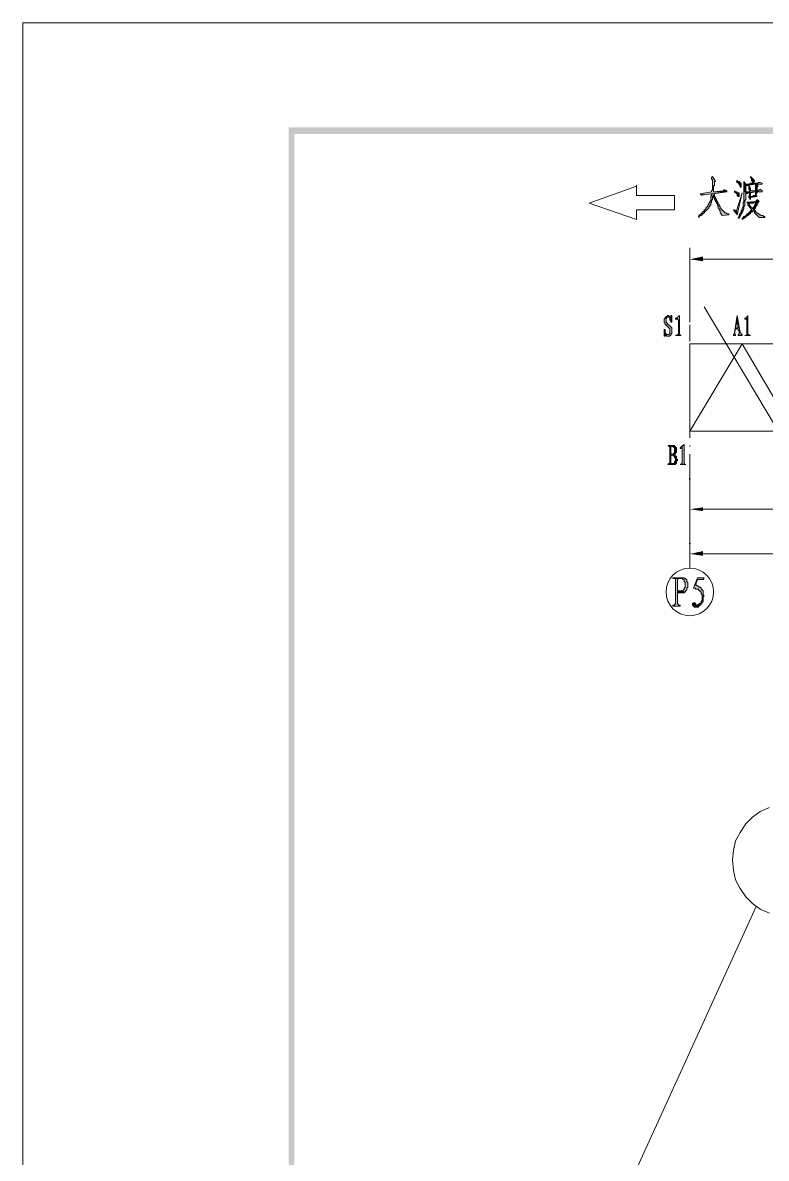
# Model space of a CAD drawing. Header units: millimetres. Extents: x 6 to 291, y 4 to 206.
# Drawn here: x 5.8 to 38.9, y 155.2 to 205.7 of the extents above; entities that cross this region are included whole.
import ezdxf

# ---------------------------------------------------------------- set-up
doc = ezdxf.new("R2010")
doc.units = ezdxf.units.MM
doc.layers.add('C00-00-00', color=7, linetype='Continuous')

msp = doc.modelspace()

# ---------------------------------------------------------------- hatches: boundary and pattern name
at = {"layer": 'C00-00-00'}
h = msp.add_hatch(color=256, dxfattribs=at)
h.dxf.hatch_style = 2
h.paths.add_polyline_path([(17.653, 8.636004), (17.907, 8.89001), (17.653, 201.083336)])
h = msp.add_hatch(color=256, dxfattribs=at)
h.dxf.hatch_style = 2
h.paths.add_polyline_path([(17.907, 8.89001), (17.653, 201.083336), (17.907, 200.787002)])
h = msp.add_hatch(color=256, dxfattribs=at)
h.dxf.hatch_style = 2
h.paths.add_polyline_path([(17.653, 201.083336), (17.907, 200.787002), (286.469659, 201.083336)])
h = msp.add_hatch(color=256, dxfattribs=at)
h.dxf.hatch_style = 2
h.paths.add_polyline_path([(17.907, 200.787002), (286.469659, 201.083336), (286.173327, 200.787002)])
h = msp.add_hatch(color=256, dxfattribs=at)
h.dxf.hatch_style = 2
h.paths.add_polyline_path([(36.533667, 198.882002), (36.491334, 198.839669), (36.491334, 198.755002), (36.533667, 198.755002), (36.533667, 198.289335), (36.491334, 198.247002), (36.491334, 198.204669), (35.983334, 198.120002), (36.068001, 198.035335), (36.068001, 198.077669), (36.152667, 198.077669), (36.491334, 198.120002), (36.576001, 198.120002), (37.168667, 198.204669), (36.576001, 198.204669), (36.576001, 198.458669), (36.618334, 198.501002), (36.618334, 198.628002), (36.618334, 198.670335), (36.660667, 198.670335)])
h = msp.add_hatch(color=256, dxfattribs=at)
h.dxf.hatch_style = 2
h.paths.add_polyline_path([(38.226999, 198.882002), (38.226999, 198.839669), (38.269332, 198.797335), (38.269332, 198.755002), (38.269332, 198.712669), (38.311666, 198.670335), (38.311666, 198.628002), (38.311666, 198.585669), (38.353999, 198.585669), (38.353999, 198.670335), (38.396332, 198.670335), (38.396332, 198.712669), (38.353999, 198.755002), (38.311666, 198.797335), (38.269332, 198.839669)])
h = msp.add_hatch(color=256, dxfattribs=at)
h.dxf.hatch_style = 2
h.paths.add_polyline_path([(37.634335, 198.712669), (37.592001, 198.670336), (37.634335, 198.628002), (37.676668, 198.628002), (37.676668, 198.585669), (37.719001, 198.543336), (37.719001, 198.501002), (37.761335, 198.501002), (37.761335, 198.458669), (37.761335, 198.416336), (37.803668, 198.416336), (37.803668, 198.458669), (37.803668, 198.585669), (37.761335, 198.585669), (37.761335, 198.628002), (37.719001, 198.670336), (37.676668, 198.670336)])
h = msp.add_hatch(color=256, dxfattribs=at)
h.dxf.hatch_style = 2
h.paths.add_polyline_path([(38.650334, 198.331669), (38.650334, 198.289336), (38.608001, 198.289336), (38.565667, 198.247002), (38.396334, 198.247002), (38.354001, 198.247002), (38.227001, 198.247002), (38.184667, 198.204669), (38.015334, 198.204669), (37.930667, 198.204669), (37.930667, 198.162336), (37.930667, 198.120002), (37.930667, 197.950669), (37.930667, 197.908336), (37.930667, 197.739002), (37.888334, 197.739002), (37.888334, 197.612002), (37.888334, 197.569669), (37.888334, 197.527336), (37.846001, 197.485002), (37.846001, 197.442669), (37.846001, 197.400336), (37.803667, 197.358002), (37.803667, 197.315669), (37.803667, 197.273336), (37.761334, 197.273336), (37.761334, 197.231002), (37.719001, 197.188669), (37.719001, 197.146336), (37.719001, 197.104002), (37.676667, 197.061669), (37.719001, 197.019336), (37.719001, 197.061669), (37.761334, 197.104002), (37.761334, 197.146336), (37.803667, 197.188669), (37.803667, 197.231002), (37.846001, 197.273336), (37.846001, 197.315669), (37.888334, 197.358002), (37.888334, 197.400336), (37.930667, 197.442669), (37.930667, 197.485002), (37.930667, 197.527336), (37.930667, 197.569669), (37.973001, 197.569669), (37.973001, 197.696669), (37.973001, 197.823669), (38.015334, 197.866002), (38.015334, 198.162336), (38.438667, 198.204669), (38.523334, 198.204669), (38.735001, 198.204669), (38.735001, 198.247002)])
h = msp.add_hatch(color=256, dxfattribs=at)
h.dxf.hatch_style = 2
h.paths.add_polyline_path([(37.930667, 198.670336), (37.930667, 198.628002), (37.930667, 198.543336), (37.930667, 198.501002), (37.930667, 198.204669), (38.015334, 198.204669), (38.015334, 198.247002), (38.015334, 198.458669), (38.142334, 198.501002), (38.438667, 198.543336), (38.481, 198.543336), (38.015334, 198.543336)])
h = msp.add_hatch(color=256, dxfattribs=at)
h.dxf.hatch_style = 2
h.paths.add_polyline_path([(38.650334, 198.628002), (38.608001, 198.628002), (38.565667, 198.628002), (38.565667, 198.585669), (38.438667, 198.585669), (38.396334, 198.585669), (38.227001, 198.585669), (38.184667, 198.543336), (38.015334, 198.543336), (38.481001, 198.543336), (38.735001, 198.543336), (38.735001, 198.585669)])
h = msp.add_hatch(color=256, dxfattribs=at)
h.dxf.hatch_style = 2
h.paths.add_polyline_path([(38.142334, 198.501002), (38.142334, 198.458669), (38.142334, 198.416336), (38.142334, 198.331669), (38.184668, 198.289336), (38.184668, 198.204669), (38.227001, 198.247002), (38.227001, 198.374002)])
h = msp.add_hatch(color=256, dxfattribs=at)
h.dxf.hatch_style = 2
h.paths.add_polyline_path([(38.481001, 198.543336), (38.438667, 198.543336), (38.438667, 198.501002), (38.438667, 198.247002), (38.523334, 198.247002), (38.523334, 198.374002), (38.523334, 198.416336), (38.565667, 198.458669)])
h = msp.add_hatch(color=256, dxfattribs=at)
h.dxf.hatch_style = 2
h.paths.add_polyline_path([(36.576001, 198.120003), (36.491335, 198.120003), (36.491335, 198.035336), (36.449001, 197.993003), (36.449001, 197.908336), (36.449001, 197.866003), (36.449001, 197.823669), (36.406668, 197.781336), (36.406668, 197.739003), (36.364335, 197.696669), (36.364335, 197.654336), (36.322001, 197.612003), (36.322001, 197.569669), (36.279668, 197.527336), (36.237335, 197.485003), (36.237335, 197.442669), (36.195001, 197.400336), (36.152668, 197.400336), (36.152668, 197.358003), (36.110335, 197.315669), (36.068001, 197.315669), (36.068001, 197.273336), (36.025668, 197.231003), (35.983335, 197.188669), (35.941001, 197.188669), (35.941001, 197.146336), (35.898668, 197.104003), (35.941001, 197.061669), (35.941001, 197.104003), (35.983335, 197.146336), (36.025668, 197.146336), (36.068001, 197.188669), (36.068001, 197.231003), (36.110335, 197.231003), (36.152668, 197.273336), (36.195001, 197.315669), (36.237335, 197.358003), (36.279668, 197.400336), (36.322001, 197.442669), (36.364335, 197.485003), (36.364335, 197.527336), (36.406668, 197.569669), (36.406668, 197.612003), (36.449001, 197.612003), (36.449001, 197.654336), (36.449001, 197.696669), (36.491335, 197.739003), (36.491335, 197.781336), (36.491335, 197.823669), (36.533668, 197.866003), (36.533668, 197.908336), (36.533668, 197.950669), (36.533668, 197.993003), (36.576001, 198.035336), (36.618335, 198.077669)])
h = msp.add_hatch(color=256, dxfattribs=at)
h.dxf.hatch_style = 2
h.paths.add_polyline_path([(36.618332, 198.077669), (36.575998, 198.035336), (36.575998, 197.993003), (36.575998, 197.950669), (36.618332, 197.908336), (36.618332, 197.866003), (36.660665, 197.823669), (36.660665, 197.781336), (36.702998, 197.739003), (36.702998, 197.696669), (36.745332, 197.654336), (36.745332, 197.612003), (36.787665, 197.569669), (36.787665, 197.485003), (36.829998, 197.442669), (36.829998, 197.400336), (36.872332, 197.358003), (36.872332, 197.273336), (36.914665, 197.231003), (36.956998, 197.146336), (37.253332, 197.188669), (37.253332, 197.231003), (37.210998, 197.231003), (37.168665, 197.231003), (37.126332, 197.273336), (37.083998, 197.273336), (37.041665, 197.315669), (36.999332, 197.358003), (36.956998, 197.400336), (36.914665, 197.400336), (36.914665, 197.442669), (36.914665, 197.485003), (36.872332, 197.485003), (36.872332, 197.527336), (36.872332, 197.569669), (36.829998, 197.569669), (36.829998, 197.612003), (36.829998, 197.654336), (36.787665, 197.654336), (36.787665, 197.696669), (36.745332, 197.739003), (36.745332, 197.781336), (36.702998, 197.823669), (36.702998, 197.866003), (36.660665, 197.908336), (36.660665, 197.950669), (36.618332, 197.993003)])
h = msp.add_hatch(color=256, dxfattribs=at)
h.dxf.hatch_style = 2
h.paths.add_polyline_path([(37.084001, 198.289336), (37.041668, 198.289336), (36.999334, 198.247002), (36.576001, 198.204669), (37.168668, 198.204669), (37.168668, 198.247002)])
h = msp.add_hatch(color=256, dxfattribs=at)
h.dxf.hatch_style = 2
h.paths.add_polyline_path([(37.507332, 198.247002), (37.507332, 198.204669), (37.549665, 198.162336), (37.591999, 198.162336), (37.591999, 198.120002), (37.634332, 198.120002), (37.634332, 198.077669), (37.634332, 198.035336), (37.676665, 197.993002), (37.718999, 197.993002), (37.718999, 198.035336), (37.718999, 198.120002), (37.718999, 198.162336), (37.676665, 198.162336), (37.634332, 198.162336), (37.591999, 198.204669), (37.549665, 198.204669)])
h = msp.add_hatch(color=256, dxfattribs=at)
h.dxf.hatch_style = 2
h.paths.add_polyline_path([(37.845998, 198.162336), (37.592001, 197.358002), (37.634335, 197.188669)])
h = msp.add_hatch(color=256, dxfattribs=at)
h.dxf.hatch_style = 2
h.paths.add_polyline_path([(38.438666, 198.204669), (38.015333, 198.162336), (38.057666, 198.120003), (38.1, 198.162336), (38.184666, 198.162336), (38.227, 198.162336)])
h = msp.add_hatch(color=256, dxfattribs=at)
h.dxf.hatch_style = 2
h.paths.add_polyline_path([(38.523335, 197.866003), (38.523335, 197.82367), (38.481002, 197.82367), (38.481002, 197.781336), (38.438668, 197.781336), (38.057668, 197.739003), (38.481002, 197.739003), (38.438668, 197.69667), (38.438668, 197.654336), (38.396335, 197.612003), (38.396335, 197.56967), (38.354002, 197.527336), (38.354002, 197.485003), (38.311668, 197.44267), (38.396335, 197.44267), (38.438668, 197.485003), (38.438668, 197.527336), (38.481002, 197.56967), (38.523335, 197.612003), (38.523335, 197.654336), (38.523335, 197.69667), (38.565668, 197.69667), (38.565668, 197.739003), (38.608002, 197.781336)])
h = msp.add_hatch(color=256, dxfattribs=at)
h.dxf.hatch_style = 2
h.paths.add_polyline_path([(38.226999, 198.162336), (38.184666, 198.162336), (38.184666, 198.035336), (38.142332, 197.993003), (38.226999, 197.993003), (38.226999, 198.035336)])
h = msp.add_hatch(color=256, dxfattribs=at)
h.dxf.hatch_style = 2
h.paths.add_polyline_path([(38.523335, 198.204669), (38.438668, 198.204669), (38.438668, 198.035336), (38.354002, 198.035336), (38.311668, 197.993003), (38.142335, 197.993003), (38.142335, 197.950669), (38.227002, 197.866003), (38.227002, 197.950669), (38.523335, 197.993003), (38.481002, 198.035336), (38.481002, 198.077669), (38.523335, 198.162336)])
h = msp.add_hatch(color=256, dxfattribs=at)
h.dxf.hatch_style = 2
h.paths.add_polyline_path([(37.507332, 197.400336), (37.465002, 197.400336), (37.634335, 197.188669), (37.592001, 197.358002)])
h = msp.add_hatch(color=256, dxfattribs=at)
h.dxf.hatch_style = 2
h.paths.add_polyline_path([(38.226999, 197.358002), (38.226999, 197.315669), (38.184666, 197.315669), (38.142332, 197.273336), (38.099999, 197.231002), (38.057666, 197.231002), (38.057666, 197.188669), (38.015332, 197.146336), (37.972999, 197.104002), (37.930666, 197.104002), (37.888332, 197.061669), (37.845999, 197.019336), (37.845999, 196.977002), (37.888332, 197.019336), (37.930666, 197.019336), (37.972999, 197.061669), (38.015332, 197.061669), (38.015332, 197.104002), (38.057666, 197.104002), (38.057666, 197.146336), (38.099999, 197.146336), (38.142332, 197.188669), (38.184666, 197.231002), (38.226999, 197.231002), (38.226999, 197.273336), (38.269332, 197.315669), (38.311666, 197.315669), (38.311666, 197.358002)])
h = msp.add_hatch(color=256, dxfattribs=at)
h.dxf.hatch_style = 2
h.paths.add_polyline_path([(38.057666, 197.739002), (38.142332, 197.654335), (38.184666, 197.654335), (38.184666, 197.696669), (38.226999, 197.696669), (38.269332, 197.696669), (38.353999, 197.696669), (38.396332, 197.739002), (38.480999, 197.739002)])
h = msp.add_hatch(color=256, dxfattribs=at)
h.dxf.hatch_style = 2
h.paths.add_polyline_path([(38.184669, 197.654336), (38.100002, 197.654336), (38.100002, 197.612002), (38.142335, 197.569669), (38.184669, 197.569669), (38.184669, 197.527336), (38.227002, 197.485002), (38.227002, 197.442669), (38.269335, 197.442669), (38.269335, 197.400336), (38.227002, 197.358002), (38.311669, 197.358002), (38.354002, 197.358002), (38.396335, 197.315669), (38.396335, 197.273336), (38.438669, 197.231002), (38.481002, 197.188669), (38.523335, 197.146336), (38.565669, 197.104002), (38.608002, 197.061669), (38.862002, 197.061669), (38.862002, 197.104002), (38.819669, 197.104002), (38.777335, 197.146336), (38.735002, 197.146336), (38.692669, 197.146336), (38.650335, 197.188669), (38.608002, 197.188669), (38.608002, 197.231002), (38.565669, 197.231002), (38.523335, 197.273336), (38.481002, 197.273336), (38.481002, 197.315669), (38.438669, 197.315669), (38.438669, 197.358002), (38.396335, 197.400336), (38.354002, 197.400336), (38.396335, 197.400336), (38.396335, 197.442669), (38.311669, 197.442669), (38.311669, 197.485002), (38.269335, 197.527336), (38.227002, 197.527336), (38.227002, 197.569669), (38.184669, 197.612002)])
h = msp.add_hatch(color=256, dxfattribs=at)
h.dxf.hatch_style = 2
h.paths.add_polyline_path([(36.110332, 195.326002), (36.110332, 195.114336), (35.517668, 195.199002)])
h = msp.add_hatch(color=256, dxfattribs=at)
h.dxf.hatch_style = 2
h.paths.add_polyline_path([(34.543999, 192.701335), (34.501666, 192.659002), (34.459333, 192.659002), (34.459333, 192.616669), (34.416999, 192.616669), (34.416999, 192.574335), (34.374666, 192.532002), (34.374666, 192.362669), (34.416999, 192.362669), (34.416999, 192.320335), (34.416999, 192.278002), (34.459333, 192.278002), (34.501666, 192.235669), (34.543999, 192.193335), (34.586333, 192.151002), (34.628666, 192.108669), (34.628666, 192.066335), (34.628666, 191.897002), (34.586333, 191.854669), (34.416999, 191.854669), (34.416999, 191.812335), (34.459333, 191.812335), (34.501666, 191.770002), (34.628666, 191.770002), (34.628666, 191.812335), (34.670999, 191.812335), (34.670999, 191.854669), (34.713333, 191.897002), (34.713333, 191.939335), (34.713333, 192.108669), (34.713333, 192.151002), (34.670999, 192.193335), (34.628666, 192.235669), (34.586333, 192.278002), (34.543999, 192.278002), (34.543999, 192.320335), (34.501666, 192.362669), (34.459333, 192.405002), (34.459333, 192.532002), (34.459333, 192.574335), (34.501666, 192.616669), (34.628666, 192.616669), (34.628666, 192.659002), (34.586333, 192.659002), (34.586333, 192.701335)])
h = msp.add_hatch(color=256, dxfattribs=at)
h.dxf.hatch_style = 2
h.paths.add_polyline_path([(34.713333, 192.701335), (34.670999, 192.701335), (34.670999, 192.659002), (34.670999, 192.616669), (34.586333, 192.616669), (34.628666, 192.616669), (34.628666, 192.574335), (34.628666, 192.489669), (34.670999, 192.489669), (34.670999, 192.447335), (34.670999, 192.405002), (34.713333, 192.405002)])
h = msp.add_hatch(color=256, dxfattribs=at)
h.dxf.hatch_style = 2
h.paths.add_polyline_path([(35.051999, 192.701335), (35.009666, 192.659002), (34.967332, 192.616669), (34.924999, 192.574335), (34.882666, 192.574335), (34.967332, 192.574335), (34.967332, 192.532002), (35.009666, 192.489669), (35.009666, 191.854669), (34.967332, 191.854669), (34.924999, 191.812335), (34.882666, 191.812335), (35.136666, 191.812335), (35.094332, 191.812335), (35.094332, 191.854669), (35.051999, 191.854669), (35.051999, 191.897002)])
h = msp.add_hatch(color=256, dxfattribs=at)
h.dxf.hatch_style = 2
h.paths.add_polyline_path([(34.882666, 192.574336), (34.882666, 192.532002), (34.925, 192.532002), (34.967334, 192.574336)])
h = msp.add_hatch(color=256, dxfattribs=at)
h.dxf.hatch_style = 2
h.paths.add_polyline_path([(37.634335, 192.701335), (37.507335, 191.939335), (37.507335, 191.897002), (37.465001, 191.854669), (37.465001, 191.812335), (37.549668, 191.812335), (37.549668, 191.854669), (37.507335, 191.897002), (37.549668, 192.108669), (37.676668, 192.108669), (37.549668, 192.151002), (37.634335, 192.447335)])
h = msp.add_hatch(color=256, dxfattribs=at)
h.dxf.hatch_style = 2
h.paths.add_polyline_path([(37.634335, 192.701335), (37.634335, 192.447335), (37.676668, 192.151002), (37.549668, 192.151002), (37.676668, 192.108669), (37.676668, 192.024002), (37.719001, 192.024002), (37.719001, 191.854669), (37.676668, 191.854669), (37.676668, 191.812335), (37.846001, 191.812335), (37.846001, 191.854669), (37.803668, 191.854669), (37.803668, 191.897002), (37.761335, 191.939335)])
h = msp.add_hatch(color=256, dxfattribs=at)
h.dxf.hatch_style = 2
h.paths.add_polyline_path([(38.1, 192.701335), (38.1, 192.659002), (38.057667, 192.659002), (38.057667, 192.616669), (38.015333, 192.574335), (37.973, 192.574335), (38.057667, 192.574335), (38.057667, 192.532002), (38.057667, 192.489669), (38.057667, 191.854669), (38.015333, 191.812335), (37.973, 191.812335), (38.227, 191.812335), (38.184667, 191.812335), (38.142333, 191.854669), (38.1, 191.854669), (38.1, 191.897002)])
h = msp.add_hatch(color=256, dxfattribs=at)
h.dxf.hatch_style = 2
h.paths.add_polyline_path([(37.973001, 192.574336), (37.973001, 192.532002), (38.015331, 192.532002), (38.057666, 192.574336)])
h = msp.add_hatch(color=256, dxfattribs=at)
h.dxf.hatch_style = 2
h.paths.add_polyline_path([(34.417001, 192.066337), (34.374667, 192.066337), (34.374667, 191.770004), (34.417001, 191.770004), (34.417001, 191.812337), (34.417001, 191.85467), (34.544001, 191.85467), (34.501667, 191.85467), (34.459334, 191.85467), (34.459334, 191.897004), (34.417001, 191.897004), (34.417001, 191.939337), (34.417001, 191.98167)])
h = msp.add_hatch(color=256, dxfattribs=at)
h.dxf.hatch_style = 2
h.paths.add_polyline_path([(34.713333, 186.901669), (34.543999, 186.901669), (34.586333, 186.901669), (34.586333, 186.859336), (34.628666, 186.859336), (34.628666, 186.097336), (34.586333, 186.097336), (34.713333, 186.097336), (34.670999, 186.097336), (34.670999, 186.478336), (34.713333, 186.478336), (34.840333, 186.478336), (34.797999, 186.478336), (34.840333, 186.478336), (34.840333, 186.520669), (34.713333, 186.520669), (34.670999, 186.520669), (34.670999, 186.859336), (34.713333, 186.859336), (34.840333, 186.859336), (34.840333, 186.901669), (34.797999, 186.901669)])
h = msp.add_hatch(color=256, dxfattribs=at)
h.dxf.hatch_style = 2
h.paths.add_polyline_path([(34.840331, 186.859337), (34.755665, 186.859337), (34.797998, 186.859337), (34.797998, 186.817003), (34.840331, 186.817003), (34.840331, 186.77467), (34.840331, 186.64767), (34.840331, 186.605337), (34.840331, 186.563003), (34.797998, 186.563003), (34.797998, 186.52067), (34.755665, 186.52067), (34.713331, 186.52067), (34.840331, 186.52067), (34.882665, 186.52067), (34.882665, 186.563003), (34.924998, 186.605337), (34.924998, 186.817003), (34.882665, 186.817003), (34.882665, 186.859337)])
h = msp.add_hatch(color=256, dxfattribs=at)
h.dxf.hatch_style = 2
h.paths.add_polyline_path([(35.263666, 186.944003), (35.221333, 186.90167), (35.179, 186.90167), (35.179, 186.859337), (35.136666, 186.859337), (35.136666, 186.817003), (35.094333, 186.817003), (35.136666, 186.817003), (35.179, 186.817003), (35.179, 186.77467), (35.179, 186.097337), (35.136666, 186.097337), (35.136666, 186.055003), (35.094333, 186.055003), (35.348333, 186.055003), (35.306, 186.055003), (35.263666, 186.097337)])
h = msp.add_hatch(color=256, dxfattribs=at)
h.dxf.hatch_style = 2
h.paths.add_polyline_path([(35.094333, 186.817002), (35.094333, 186.77467), (35.136667, 186.77467), (35.136667, 186.817002)])
h = msp.add_hatch(color=256, dxfattribs=at)
h.dxf.hatch_style = 2
h.paths.add_polyline_path([(34.840331, 186.478336), (34.755665, 186.478336), (34.797998, 186.478336), (34.797998, 186.436003), (34.840331, 186.436003), (34.840331, 186.393669), (34.840331, 186.351336), (34.882665, 186.351336), (34.882665, 186.224336), (34.840331, 186.182003), (34.840331, 186.139669), (34.797998, 186.097336), (34.755665, 186.097336), (34.586331, 186.097336), (34.543998, 186.055003), (34.586331, 186.055003), (34.797998, 186.055003), (34.882665, 186.055003), (34.882665, 186.097336), (34.924998, 186.097336), (34.924998, 186.139669), (34.924998, 186.224336), (34.967331, 186.224336), (34.967331, 186.266669), (34.924998, 186.309003), (34.924998, 186.393669), (34.924998, 186.436003), (34.882665, 186.436003)])
h = msp.add_hatch(color=256, dxfattribs=at)
h.dxf.hatch_style = 2
h.paths.add_polyline_path([(35.517668, 185.462336), (35.48777, 185.449901), (35.475335, 185.420003), (35.48777, 185.390105), (35.517668, 185.377669), (35.547566, 185.390105), (35.560001, 185.420003), (35.547566, 185.449901)])
h = msp.add_hatch(color=256, dxfattribs=at)
h.dxf.hatch_style = 2
h.paths.add_polyline_path([(36.110332, 184.150002), (36.110332, 183.980669), (35.517668, 184.065335)])
h = msp.add_hatch(color=256, dxfattribs=at)
h.dxf.hatch_style = 2
h.paths.add_polyline_path([(35.517668, 182.58367), (35.48777, 182.571235), (35.475335, 182.541337), (35.48777, 182.511439), (35.517668, 182.499004), (35.547566, 182.511439), (35.560001, 182.541337), (35.547566, 182.571235)])
h = msp.add_hatch(color=256, dxfattribs=at)
h.dxf.hatch_style = 2
h.paths.add_polyline_path([(36.110332, 182.202668), (36.110332, 181.991003), (35.517668, 182.07567)])
h = msp.add_hatch(color=256, dxfattribs=at)
h.dxf.hatch_style = 2
h.paths.add_polyline_path([(34.840331, 180.975002), (34.882665, 180.975002), (34.882665, 179.832002), (34.840331, 179.832002), (34.840331, 179.789669), (34.797998, 179.789669), (34.755665, 179.789669), (34.755665, 179.747335), (35.094331, 179.747335), (35.094331, 179.789669), (35.051998, 179.789669), (35.009665, 179.789669), (35.009665, 179.832002), (34.967331, 179.832002), (34.967331, 180.382335), (35.305998, 180.382335), (35.094331, 180.424669), (35.009665, 180.424669), (34.967331, 180.424669), (34.967331, 180.932669), (35.009665, 180.975002), (35.051998, 180.975002), (35.094331, 180.975002)])
h = msp.add_hatch(color=256, dxfattribs=at)
h.dxf.hatch_style = 2
h.paths.add_polyline_path([(35.094333, 181.017336), (34.755666, 181.017336), (34.755666, 180.975003), (34.840333, 180.975003), (35.094333, 180.975003), (35.136666, 180.975003), (35.179, 180.975003), (35.221333, 180.93267), (35.263666, 180.93267), (35.263666, 180.890336), (35.263666, 180.848003), (35.306, 180.80567), (35.306, 180.594003), (35.263666, 180.55167), (35.263666, 180.509336), (35.221333, 180.467003), (35.179, 180.42467), (35.094333, 180.42467), (35.306, 180.382336), (35.348333, 180.42467), (35.348333, 180.467003), (35.390666, 180.467003), (35.390666, 180.509336), (35.390666, 180.55167), (35.433, 180.594003), (35.433, 180.80567), (35.390666, 180.848003), (35.390666, 180.890336), (35.390666, 180.93267), (35.348333, 180.93267), (35.348333, 180.975003), (35.306, 180.975003), (35.263666, 181.017336), (35.221333, 181.017336)])
h = msp.add_hatch(color=256, dxfattribs=at)
h.dxf.hatch_style = 2
h.paths.add_polyline_path([(36.152666, 181.017336), (35.856333, 181.017336), (35.687, 180.55167), (35.771666, 180.55167), (35.771666, 180.509336), (35.814, 180.509336), (35.856333, 180.509336), (35.898666, 180.509336), (35.898666, 180.467003), (35.941, 180.467003), (35.941, 180.42467), (35.983333, 180.42467), (35.983333, 180.382336), (36.025666, 180.382336), (36.025666, 180.340003), (36.025666, 180.29767), (36.068, 180.255336), (36.068, 180.17067), (36.068, 180.128336), (36.068, 180.086003), (36.068, 180.001336), (36.025666, 179.959003), (36.025666, 179.91667), (36.025666, 179.874336), (35.983333, 179.874336), (35.941, 179.832003), (35.898666, 179.832003), (35.856333, 179.78967), (35.814, 179.78967), (35.983333, 179.78967), (36.025666, 179.832003), (36.025666, 179.874336), (36.068, 179.874336), (36.068, 179.91667), (36.110333, 179.959003), (36.110333, 180.001336), (36.110333, 180.04367), (36.110333, 180.17067), (36.152666, 180.213003), (36.110333, 180.255336), (36.110333, 180.382336), (36.110333, 180.42467), (36.068, 180.467003), (36.068, 180.509336), (36.025666, 180.509336), (36.025666, 180.55167), (35.983333, 180.594003), (35.941, 180.594003), (35.898666, 180.636336), (35.856333, 180.636336), (35.814, 180.67867), (35.771666, 180.67867), (35.856333, 180.93267), (36.110333, 180.93267)])
h = msp.add_hatch(color=256, dxfattribs=at)
h.dxf.hatch_style = 2
h.paths.add_polyline_path([(35.306001, 180.382336), (34.967334, 180.382336), (35.009667, 180.340002), (35.052001, 180.340002), (35.094334, 180.340002), (35.221334, 180.340002), (35.263667, 180.340002)])
h = msp.add_hatch(color=256, dxfattribs=at)
h.dxf.hatch_style = 2
h.paths.add_polyline_path([(35.729331, 179.916669), (35.686998, 179.874335), (35.644665, 179.874335), (35.644665, 179.789669), (35.686998, 179.747335), (35.729331, 179.705002), (35.898665, 179.705002), (35.898665, 179.747335), (35.940998, 179.747335), (35.983331, 179.789669), (35.813998, 179.789669), (35.771665, 179.832002), (35.771665, 179.874335), (35.729331, 179.874335)])

# ---------------------------------------------------------------- linework, layer by layer
at = {"layer": 'C00-00-00', "lineweight": 15}
for points in [[(291.126319, 205.740002), (5.799667, 205.740002), (5.799667, 3.979343), (291.126319, 3.979343)], [(33.147, 198.077669), (33.147, 198.501002)]]:
    msp.add_lwpolyline(points, dxfattribs=at)
at = {"layer": 'C00-00-00', "lineweight": 13}
for points in [[(36.533667, 198.882002), (36.491334, 198.839669), (36.491334, 198.755002), (36.533667, 198.755002), (36.533667, 198.289335), (36.491334, 198.247002), (36.491334, 198.204669), (35.983334, 198.120002), (36.068001, 198.035335), (36.068001, 198.077669), (36.152667, 198.077669), (36.491334, 198.120002), (36.576001, 198.120002), (37.168667, 198.204669), (36.576001, 198.204669), (36.576001, 198.458669), (36.618334, 198.501002), (36.618334, 198.628002), (36.618334, 198.670335), (36.660667, 198.670335)], [(38.226999, 198.882002), (38.226999, 198.839669), (38.269332, 198.797335), (38.269332, 198.755002), (38.269332, 198.712669), (38.311666, 198.670335), (38.311666, 198.628002), (38.311666, 198.585669), (38.353999, 198.585669), (38.353999, 198.670335), (38.396332, 198.670335), (38.396332, 198.712669), (38.353999, 198.755002), (38.311666, 198.797335), (38.269332, 198.839669)], [(37.634335, 198.712669), (37.592001, 198.670336), (37.634335, 198.628002), (37.676668, 198.628002), (37.676668, 198.585669), (37.719001, 198.543336), (37.719001, 198.501002), (37.761335, 198.501002), (37.761335, 198.458669), (37.761335, 198.416336), (37.803668, 198.416336), (37.803668, 198.458669), (37.803668, 198.585669), (37.761335, 198.585669), (37.761335, 198.628002), (37.719001, 198.670336), (37.676668, 198.670336)], [(38.650334, 198.331669), (38.650334, 198.289336), (38.608001, 198.289336), (38.565667, 198.247002), (38.396334, 198.247002), (38.354001, 198.247002), (38.227001, 198.247002), (38.184667, 198.204669), (38.015334, 198.204669), (37.930667, 198.204669), (37.930667, 198.162336), (37.930667, 198.120002), (37.930667, 197.950669), (37.930667, 197.908336), (37.930667, 197.739002), (37.888334, 197.739002), (37.888334, 197.612002), (37.888334, 197.569669), (37.888334, 197.527336), (37.846001, 197.485002), (37.846001, 197.442669), (37.846001, 197.400336), (37.803667, 197.358002), (37.803667, 197.315669), (37.803667, 197.273336), (37.761334, 197.273336), (37.761334, 197.231002), (37.719001, 197.188669), (37.719001, 197.146336), (37.719001, 197.104002), (37.676667, 197.061669), (37.719001, 197.019336), (37.719001, 197.061669), (37.761334, 197.104002), (37.761334, 197.146336), (37.803667, 197.188669), (37.803667, 197.231002), (37.846001, 197.273336), (37.846001, 197.315669), (37.888334, 197.358002), (37.888334, 197.400336), (37.930667, 197.442669), (37.930667, 197.485002), (37.930667, 197.527336), (37.930667, 197.569669), (37.973001, 197.569669), (37.973001, 197.696669), (37.973001, 197.823669), (38.015334, 197.866002), (38.015334, 198.162336), (38.438667, 198.204669), (38.523334, 198.204669), (38.735001, 198.204669), (38.735001, 198.247002)], [(37.930667, 198.670336), (37.930667, 198.628002), (37.930667, 198.543336), (37.930667, 198.501002), (37.930667, 198.204669), (38.015334, 198.204669), (38.015334, 198.247002), (38.015334, 198.458669), (38.142334, 198.501002), (38.438667, 198.543336), (38.481, 198.543336), (38.015334, 198.543336)], [(38.650334, 198.628002), (38.608001, 198.628002), (38.565667, 198.628002), (38.565667, 198.585669), (38.438667, 198.585669), (38.396334, 198.585669), (38.227001, 198.585669), (38.184667, 198.543336), (38.015334, 198.543336), (38.481001, 198.543336), (38.735001, 198.543336), (38.735001, 198.585669)], [(38.142334, 198.501002), (38.142334, 198.458669), (38.142334, 198.416336), (38.142334, 198.331669), (38.184668, 198.289336), (38.184668, 198.204669), (38.227001, 198.247002), (38.227001, 198.374002)], [(38.481001, 198.543336), (38.438667, 198.543336), (38.438667, 198.501002), (38.438667, 198.247002), (38.523334, 198.247002), (38.523334, 198.374002), (38.523334, 198.416336), (38.565667, 198.458669)], [(36.576001, 198.120003), (36.491335, 198.120003), (36.491335, 198.035336), (36.449001, 197.993003), (36.449001, 197.908336), (36.449001, 197.866003), (36.449001, 197.823669), (36.406668, 197.781336), (36.406668, 197.739003), (36.364335, 197.696669), (36.364335, 197.654336), (36.322001, 197.612003), (36.322001, 197.569669), (36.279668, 197.527336), (36.237335, 197.485003), (36.237335, 197.442669), (36.195001, 197.400336), (36.152668, 197.400336), (36.152668, 197.358003), (36.110335, 197.315669), (36.068001, 197.315669), (36.068001, 197.273336), (36.025668, 197.231003), (35.983335, 197.188669), (35.941001, 197.188669), (35.941001, 197.146336), (35.898668, 197.104003), (35.941001, 197.061669), (35.941001, 197.104003), (35.983335, 197.146336), (36.025668, 197.146336), (36.068001, 197.188669), (36.068001, 197.231003), (36.110335, 197.231003), (36.152668, 197.273336), (36.195001, 197.315669), (36.237335, 197.358003), (36.279668, 197.400336), (36.322001, 197.442669), (36.364335, 197.485003), (36.364335, 197.527336), (36.406668, 197.569669), (36.406668, 197.612003), (36.449001, 197.612003), (36.449001, 197.654336), (36.449001, 197.696669), (36.491335, 197.739003), (36.491335, 197.781336), (36.491335, 197.823669), (36.533668, 197.866003), (36.533668, 197.908336), (36.533668, 197.950669), (36.533668, 197.993003), (36.576001, 198.035336), (36.618335, 198.077669)], [(36.618332, 198.077669), (36.575998, 198.035336), (36.575998, 197.993003), (36.575998, 197.950669), (36.618332, 197.908336), (36.618332, 197.866003), (36.660665, 197.823669), (36.660665, 197.781336), (36.702998, 197.739003), (36.702998, 197.696669), (36.745332, 197.654336), (36.745332, 197.612003), (36.787665, 197.569669), (36.787665, 197.485003), (36.829998, 197.442669), (36.829998, 197.400336), (36.872332, 197.358003), (36.872332, 197.273336), (36.914665, 197.231003), (36.956998, 197.146336), (37.253332, 197.188669), (37.253332, 197.231003), (37.210998, 197.231003), (37.168665, 197.231003), (37.126332, 197.273336), (37.083998, 197.273336), (37.041665, 197.315669), (36.999332, 197.358003), (36.956998, 197.400336), (36.914665, 197.400336), (36.914665, 197.442669), (36.914665, 197.485003), (36.872332, 197.485003), (36.872332, 197.527336), (36.872332, 197.569669), (36.829998, 197.569669), (36.829998, 197.612003), (36.829998, 197.654336), (36.787665, 197.654336), (36.787665, 197.696669), (36.745332, 197.739003), (36.745332, 197.781336), (36.702998, 197.823669), (36.702998, 197.866003), (36.660665, 197.908336), (36.660665, 197.950669), (36.618332, 197.993003)], [(37.084001, 198.289336), (37.041668, 198.289336), (36.999334, 198.247002), (36.576001, 198.204669), (37.168668, 198.204669), (37.168668, 198.247002)], [(37.507332, 198.247002), (37.507332, 198.204669), (37.549665, 198.162336), (37.591999, 198.162336), (37.591999, 198.120002), (37.634332, 198.120002), (37.634332, 198.077669), (37.634332, 198.035336), (37.676665, 197.993002), (37.718999, 197.993002), (37.718999, 198.035336), (37.718999, 198.120002), (37.718999, 198.162336), (37.676665, 198.162336), (37.634332, 198.162336), (37.591999, 198.204669), (37.549665, 198.204669)], [(37.845998, 198.162336), (37.592001, 197.358002), (37.634335, 197.188669)], [(38.438666, 198.204669), (38.015333, 198.162336), (38.057666, 198.120003), (38.1, 198.162336), (38.184666, 198.162336), (38.227, 198.162336)], [(38.523335, 197.866003), (38.523335, 197.82367), (38.481002, 197.82367), (38.481002, 197.781336), (38.438668, 197.781336), (38.057668, 197.739003), (38.481002, 197.739003), (38.438668, 197.69667), (38.438668, 197.654336), (38.396335, 197.612003), (38.396335, 197.56967), (38.354002, 197.527336), (38.354002, 197.485003), (38.311668, 197.44267), (38.396335, 197.44267), (38.438668, 197.485003), (38.438668, 197.527336), (38.481002, 197.56967), (38.523335, 197.612003), (38.523335, 197.654336), (38.523335, 197.69667), (38.565668, 197.69667), (38.565668, 197.739003), (38.608002, 197.781336)], [(38.226999, 198.162336), (38.184666, 198.162336), (38.184666, 198.035336), (38.142332, 197.993003), (38.226999, 197.993003), (38.226999, 198.035336)], [(38.523335, 198.204669), (38.438668, 198.204669), (38.438668, 198.035336), (38.354002, 198.035336), (38.311668, 197.993003), (38.142335, 197.993003), (38.142335, 197.950669), (38.227002, 197.866003), (38.227002, 197.950669), (38.523335, 197.993003), (38.481002, 198.035336), (38.481002, 198.077669), (38.523335, 198.162336)], [(37.507332, 197.400336), (37.465002, 197.400336), (37.634335, 197.188669), (37.592001, 197.358002)], [(38.226999, 197.358002), (38.226999, 197.315669), (38.184666, 197.315669), (38.142332, 197.273336), (38.099999, 197.231002), (38.057666, 197.231002), (38.057666, 197.188669), (38.015332, 197.146336), (37.972999, 197.104002), (37.930666, 197.104002), (37.888332, 197.061669), (37.845999, 197.019336), (37.845999, 196.977002), (37.888332, 197.019336), (37.930666, 197.019336), (37.972999, 197.061669), (38.015332, 197.061669), (38.015332, 197.104002), (38.057666, 197.104002), (38.057666, 197.146336), (38.099999, 197.146336), (38.142332, 197.188669), (38.184666, 197.231002), (38.226999, 197.231002), (38.226999, 197.273336), (38.269332, 197.315669), (38.311666, 197.315669), (38.311666, 197.358002)], [(38.057666, 197.739002), (38.142332, 197.654335), (38.184666, 197.654335), (38.184666, 197.696669), (38.226999, 197.696669), (38.269332, 197.696669), (38.353999, 197.696669), (38.396332, 197.739002), (38.480999, 197.739002)], [(38.184669, 197.654336), (38.100002, 197.654336), (38.100002, 197.612002), (38.142335, 197.569669), (38.184669, 197.569669), (38.184669, 197.527336), (38.227002, 197.485002), (38.227002, 197.442669), (38.269335, 197.442669), (38.269335, 197.400336), (38.227002, 197.358002), (38.311669, 197.358002), (38.354002, 197.358002), (38.396335, 197.315669), (38.396335, 197.273336), (38.438669, 197.231002), (38.481002, 197.188669), (38.523335, 197.146336), (38.565669, 197.104002), (38.608002, 197.061669), (38.862002, 197.061669), (38.862002, 197.104002), (38.819669, 197.104002), (38.777335, 197.146336), (38.735002, 197.146336), (38.692669, 197.146336), (38.650335, 197.188669), (38.608002, 197.188669), (38.608002, 197.231002), (38.565669, 197.231002), (38.523335, 197.273336), (38.481002, 197.273336), (38.481002, 197.315669), (38.438669, 197.315669), (38.438669, 197.358002), (38.396335, 197.400336), (38.354002, 197.400336), (38.396335, 197.400336), (38.396335, 197.442669), (38.311669, 197.442669), (38.311669, 197.485002), (38.269335, 197.527336), (38.227002, 197.527336), (38.227002, 197.569669), (38.184669, 197.612002)], [(34.543999, 192.701335), (34.501666, 192.659002), (34.459333, 192.659002), (34.459333, 192.616669), (34.416999, 192.616669), (34.416999, 192.574335), (34.374666, 192.532002), (34.374666, 192.362669), (34.416999, 192.362669), (34.416999, 192.320335), (34.416999, 192.278002), (34.459333, 192.278002), (34.501666, 192.235669), (34.543999, 192.193335), (34.586333, 192.151002), (34.628666, 192.108669), (34.628666, 192.066335), (34.628666, 191.897002), (34.586333, 191.854669), (34.416999, 191.854669), (34.416999, 191.812335), (34.459333, 191.812335), (34.501666, 191.770002), (34.628666, 191.770002), (34.628666, 191.812335), (34.670999, 191.812335), (34.670999, 191.854669), (34.713333, 191.897002), (34.713333, 191.939335), (34.713333, 192.108669), (34.713333, 192.151002), (34.670999, 192.193335), (34.628666, 192.235669), (34.586333, 192.278002), (34.543999, 192.278002), (34.543999, 192.320335), (34.501666, 192.362669), (34.459333, 192.405002), (34.459333, 192.532002), (34.459333, 192.574335), (34.501666, 192.616669), (34.628666, 192.616669), (34.628666, 192.659002), (34.586333, 192.659002), (34.586333, 192.701335)], [(34.628668, 192.616669), (34.543999, 192.616669), (34.586334, 192.616669), (34.670998, 192.616669)], [(34.713333, 192.701335), (34.670999, 192.701335), (34.670999, 192.659002), (34.670999, 192.616669), (34.586333, 192.616669), (34.628666, 192.616669), (34.628666, 192.574335), (34.628666, 192.489669), (34.670999, 192.489669), (34.670999, 192.447335), (34.670999, 192.405002), (34.713333, 192.405002)], [(35.051999, 192.701335), (35.009666, 192.659002), (34.967332, 192.616669), (34.924999, 192.574335), (34.882666, 192.574335), (34.967332, 192.574335), (34.967332, 192.532002), (35.009666, 192.489669), (35.009666, 191.854669), (34.967332, 191.854669), (34.924999, 191.812335), (34.882666, 191.812335), (35.136666, 191.812335), (35.094332, 191.812335), (35.094332, 191.854669), (35.051999, 191.854669), (35.051999, 191.897002)], [(34.882666, 192.574336), (34.882666, 192.532002), (34.925, 192.532002), (34.967334, 192.574336)], [(37.634335, 192.701335), (37.507335, 191.939335), (37.507335, 191.897002), (37.465001, 191.854669), (37.465001, 191.812335), (37.549668, 191.812335), (37.549668, 191.854669), (37.507335, 191.897002), (37.549668, 192.108669), (37.676668, 192.108669), (37.549668, 192.151002), (37.634335, 192.447335)], [(37.634335, 192.701335), (37.634335, 192.447335), (37.676668, 192.151002), (37.549668, 192.151002), (37.676668, 192.108669), (37.676668, 192.024002), (37.719001, 192.024002), (37.719001, 191.854669), (37.676668, 191.854669), (37.676668, 191.812335), (37.846001, 191.812335), (37.846001, 191.854669), (37.803668, 191.854669), (37.803668, 191.897002), (37.761335, 191.939335)], [(38.1, 192.701335), (38.1, 192.659002), (38.057667, 192.659002), (38.057667, 192.616669), (38.015333, 192.574335), (37.973, 192.574335), (38.057667, 192.574335), (38.057667, 192.532002), (38.057667, 192.489669), (38.057667, 191.854669), (38.015333, 191.812335), (37.973, 191.812335), (38.227, 191.812335), (38.184667, 191.812335), (38.142333, 191.854669), (38.1, 191.854669), (38.1, 191.897002)], [(37.973001, 192.574336), (37.973001, 192.532002), (38.015331, 192.532002), (38.057666, 192.574336)], [(34.417001, 192.066337), (34.374667, 192.066337), (34.374667, 191.770004), (34.417001, 191.770004), (34.417001, 191.812337), (34.417001, 191.85467), (34.544001, 191.85467), (34.501667, 191.85467), (34.459334, 191.85467), (34.459334, 191.897004), (34.417001, 191.897004), (34.417001, 191.939337), (34.417001, 191.98167)], [(34.713333, 186.901669), (34.543999, 186.901669), (34.586333, 186.901669), (34.586333, 186.859336), (34.628666, 186.859336), (34.628666, 186.097336), (34.586333, 186.097336), (34.713333, 186.097336), (34.670999, 186.097336), (34.670999, 186.478336), (34.713333, 186.478336), (34.840333, 186.478336), (34.797999, 186.478336), (34.840333, 186.478336), (34.840333, 186.520669), (34.713333, 186.520669), (34.670999, 186.520669), (34.670999, 186.859336), (34.713333, 186.859336), (34.840333, 186.859336), (34.840333, 186.901669), (34.797999, 186.901669)], [(34.840331, 186.859337), (34.755665, 186.859337), (34.797998, 186.859337), (34.797998, 186.817003), (34.840331, 186.817003), (34.840331, 186.77467), (34.840331, 186.64767), (34.840331, 186.605337), (34.840331, 186.563003), (34.797998, 186.563003), (34.797998, 186.52067), (34.755665, 186.52067), (34.713331, 186.52067), (34.840331, 186.52067), (34.882665, 186.52067), (34.882665, 186.563003), (34.924998, 186.605337), (34.924998, 186.817003), (34.882665, 186.817003), (34.882665, 186.859337)], [(35.263666, 186.944003), (35.221333, 186.90167), (35.179, 186.90167), (35.179, 186.859337), (35.136666, 186.859337), (35.136666, 186.817003), (35.094333, 186.817003), (35.136666, 186.817003), (35.179, 186.817003), (35.179, 186.77467), (35.179, 186.097337), (35.136666, 186.097337), (35.136666, 186.055003), (35.094333, 186.055003), (35.348333, 186.055003), (35.306, 186.055003), (35.263666, 186.097337)], [(35.094333, 186.817002), (35.094333, 186.77467), (35.136667, 186.77467), (35.136667, 186.817002)], [(34.840331, 186.478336), (34.755665, 186.478336), (34.797998, 186.478336), (34.797998, 186.436003), (34.840331, 186.436003), (34.840331, 186.393669), (34.840331, 186.351336), (34.882665, 186.351336), (34.882665, 186.224336), (34.840331, 186.182003), (34.840331, 186.139669), (34.797998, 186.097336), (34.755665, 186.097336), (34.586331, 186.097336), (34.543998, 186.055003), (34.586331, 186.055003), (34.797998, 186.055003), (34.882665, 186.055003), (34.882665, 186.097336), (34.924998, 186.097336), (34.924998, 186.139669), (34.924998, 186.224336), (34.967331, 186.224336), (34.967331, 186.266669), (34.924998, 186.309003), (34.924998, 186.393669), (34.924998, 186.436003), (34.882665, 186.436003)], [(34.840331, 180.975002), (34.882665, 180.975002), (34.882665, 179.832002), (34.840331, 179.832002), (34.840331, 179.789669), (34.797998, 179.789669), (34.755665, 179.789669), (34.755665, 179.747335), (35.094331, 179.747335), (35.094331, 179.789669), (35.051998, 179.789669), (35.009665, 179.789669), (35.009665, 179.832002), (34.967331, 179.832002), (34.967331, 180.382335), (35.305998, 180.382335), (35.094331, 180.424669), (35.009665, 180.424669), (34.967331, 180.424669), (34.967331, 180.932669), (35.009665, 180.975002), (35.051998, 180.975002), (35.094331, 180.975002)], [(35.094333, 181.017336), (34.755666, 181.017336), (34.755666, 180.975003), (34.840333, 180.975003), (35.094333, 180.975003), (35.136666, 180.975003), (35.179, 180.975003), (35.221333, 180.93267), (35.263666, 180.93267), (35.263666, 180.890336), (35.263666, 180.848003), (35.306, 180.80567), (35.306, 180.594003), (35.263666, 180.55167), (35.263666, 180.509336), (35.221333, 180.467003), (35.179, 180.42467), (35.094333, 180.42467), (35.306, 180.382336), (35.348333, 180.42467), (35.348333, 180.467003), (35.390666, 180.467003), (35.390666, 180.509336), (35.390666, 180.55167), (35.433, 180.594003), (35.433, 180.80567), (35.390666, 180.848003), (35.390666, 180.890336), (35.390666, 180.93267), (35.348333, 180.93267), (35.348333, 180.975003), (35.306, 180.975003), (35.263666, 181.017336), (35.221333, 181.017336)], [(36.152666, 181.017336), (35.856333, 181.017336), (35.687, 180.55167), (35.771666, 180.55167), (35.771666, 180.509336), (35.814, 180.509336), (35.856333, 180.509336), (35.898666, 180.509336), (35.898666, 180.467003), (35.941, 180.467003), (35.941, 180.42467), (35.983333, 180.42467), (35.983333, 180.382336), (36.025666, 180.382336), (36.025666, 180.340003), (36.025666, 180.29767), (36.068, 180.255336), (36.068, 180.17067), (36.068, 180.128336), (36.068, 180.086003), (36.068, 180.001336), (36.025666, 179.959003), (36.025666, 179.91667), (36.025666, 179.874336), (35.983333, 179.874336), (35.941, 179.832003), (35.898666, 179.832003), (35.856333, 179.78967), (35.814, 179.78967), (35.983333, 179.78967), (36.025666, 179.832003), (36.025666, 179.874336), (36.068, 179.874336), (36.068, 179.91667), (36.110333, 179.959003), (36.110333, 180.001336), (36.110333, 180.04367), (36.110333, 180.17067), (36.152666, 180.213003), (36.110333, 180.255336), (36.110333, 180.382336), (36.110333, 180.42467), (36.068, 180.467003), (36.068, 180.509336), (36.025666, 180.509336), (36.025666, 180.55167), (35.983333, 180.594003), (35.941, 180.594003), (35.898666, 180.636336), (35.856333, 180.636336), (35.814, 180.67867), (35.771666, 180.67867), (35.856333, 180.93267), (36.110333, 180.93267)], [(35.306001, 180.382336), (34.967334, 180.382336), (35.009667, 180.340002), (35.052001, 180.340002), (35.094334, 180.340002), (35.221334, 180.340002), (35.263667, 180.340002)], [(35.729331, 179.916669), (35.686998, 179.874335), (35.644665, 179.874335), (35.644665, 179.789669), (35.686998, 179.747335), (35.729331, 179.705002), (35.898665, 179.705002), (35.898665, 179.747335), (35.940998, 179.747335), (35.983331, 179.789669), (35.813998, 179.789669), (35.771665, 179.832002), (35.771665, 179.874335), (35.729331, 179.874335)]]:
    msp.add_lwpolyline(points, close=True, dxfattribs=at)
at = {"layer": 'C00-00-00', "lineweight": 15}
msp.add_lwpolyline([(34.840331, 197.400336), (34.840331, 198.035336), (33.146998, 198.035336), (33.146998, 198.458669), (31.030331, 197.696669), (33.146998, 196.977002), (33.146998, 197.400336)], close=True, dxfattribs=at)
at = {"layer": 'C00-00-00', "lineweight": 5}
for points in [[(35.517668, 192.405003), (35.517668, 195.707002)], [(36.110332, 195.199002), (67.225334, 195.199002)], [(36.152666, 193.082336), (40.301335, 186.13967)], [(35.517668, 192.278002), (35.517668, 191.558335)], [(35.517668, 191.431336), (35.517668, 187.536669)], [(35.517668, 191.431336), (252.010328, 191.431336)], [(35.517668, 187.536669), (37.846001, 191.431336), (40.132002, 187.536669)], [(35.517668, 191.177337), (35.517668, 191.219669)], [(35.517668, 190.838668), (35.517668, 190.119003)], [(35.517668, 189.738003), (35.517668, 189.780335)], [(35.517668, 189.357002), (35.517668, 188.679669)], [(35.517668, 188.298669), (35.517668, 188.341003)], [(35.517668, 187.960002), (35.517668, 187.240335)], [(35.517668, 187.536669), (252.010328, 187.536669)], [(35.517668, 186.859337), (35.517668, 186.901669)], [(35.517668, 186.520668), (35.517668, 185.758669)], [(35.517668, 186.520668), (35.517668, 183.59967)], [(35.517668, 185.081336), (35.517668, 184.361669)], [(35.517668, 183.980669), (35.517668, 184.023003)], [(35.517668, 183.642002), (35.517668, 182.880003)], [(36.110332, 184.065335), (67.225334, 184.065335)], [(35.517668, 183.472669), (35.517668, 181.610002)], [(35.517668, 182.160336), (35.517668, 181.440669)], [(36.110332, 182.07567), (247.142004, 182.07567)], [(39.073668, 170.772668), (38.650334, 170.603335), (38.311668, 170.349335), (38.015334, 170.053001), (37.761334, 169.672001), (37.549668, 169.291001), (37.465001, 168.867668), (37.422668, 168.444335), (37.465001, 167.978668), (37.549668, 167.555335), (37.761334, 167.174335), (38.015334, 166.793335), (38.311668, 166.497001), (38.650334, 166.243001), (39.073668, 166.073668)], [(32.342666, 152.908004), (38.481001, 166.370001)]]:
    msp.add_lwpolyline(points, dxfattribs=at)
msp.add_circle((35.517668, 180.382336), 1.058333, dxfattribs=at)

doc.saveas('drawing.dxf')
